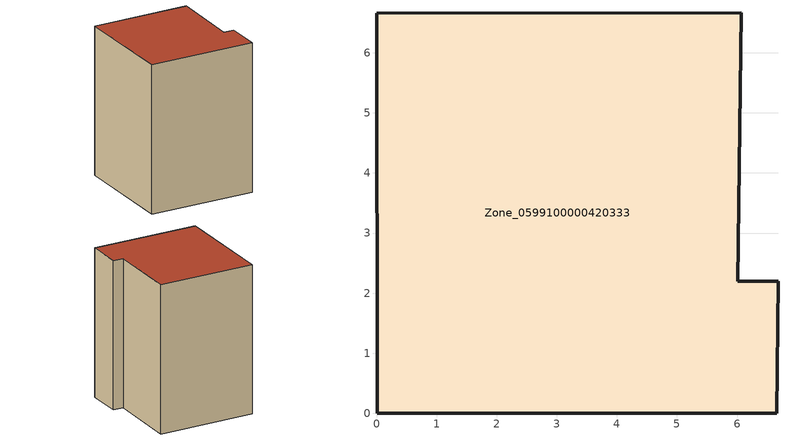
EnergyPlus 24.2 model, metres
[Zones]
Zone_0599100000420333
 floor ground (C_G): 0.01,0 0,6.66 6.07,6.67 6.01,2.2 6.68,2.19 6.66,0 z0
 wall outside (C_F): 0.01,0 6.66,0 6.68,2.19 6.01,2.2 6.07,6.67 0,6.66 0.01,0 z0:9.33
 roof outside (C_R): 0,6.66 0.01,0 6.66,0 6.68,2.19 6.01,2.2 6.07,6.67 z9.33
[BUILDING]
Pand.0599100000420333: North Axis=0; Terrain=City; Loads Convergence Tolerance Value=0.04; Temperature Convergence Tolerance Value=0.4; Solar Distribution=FullExterior; Maximum Number of Warmup Days=25; Minimum Number of Warmup Days=1
[Site:Location]
Rotterdam.The.Hague.AP_ZH_NLD Design_Conditions: Latitude=51.96; Longitude=4.45; Time Zone=1; Elevation=-4.5
[SITE:GROUNDTEMPERATURE:BUILDINGSURFACE]
18, 18, 18, 18, 18, 18, 18, 18, 18, 18, 18, 18
[MATERIAL] Thermal Absorptance=0.9; Solar Absorptance=0.7; Visible Absorptance=0.7
Name | Roughness | Thickness | Conductivity | Density | Specific Heat
G.TC.2006-2014 | MediumSmooth | 0.15 | 0.06 | 540 | 1210
F.TC.2006-2014 | Rough | 0.3 | 0.12 | 1920 | 840
R.TC.2006-2014 | MediumRough | 0.2 | 0.08 | 1500 | 1000
[CONSTRUCTION]
C_G: G.TC.2006-2014
C_F: F.TC.2006-2014
C_R: R.TC.2006-2014
[ZONE]
Zone_0599100000420333: Type=1; Multiplier=1; Ceiling Height=Autocalculate; Volume=Autocalculate; Floor Area=autocalculate; Part of Total Floor Area=Yes
[ZONEINFILTRATION:DESIGNFLOWRATE]
Infil_Zone_0599100000420333: Zone or ZoneList or Space or SpaceList=Zone_0599100000420333; Schedule=AlwaysOn; Design Flow Rate Calculation Method=Flow/Area; Flow Rate per Floor Area=0.0015; Constant Term Coefficient=1; Temperature Term Coefficient=0; Velocity Term Coefficient=0; Velocity Squared Term Coefficient=0
[HVACTEMPLATE:ZONE:IDEALLOADSAIRSYSTEM]
Zone_0599100000420333: Maximum Heating Supply Air Temperature=50; Minimum Cooling Supply Air Temperature=13; Maximum Heating Supply Air Humidity Ratio=0.0156; Minimum Cooling Supply Air Humidity Ratio=0.0077; Heating Limit=NoLimit; Cooling Limit=NoLimit; Dehumidification Control Type=ConstantSensibleHeatRatio; Cooling Sensible Heat Ratio=0.7; Dehumidification Setpoint=60; Humidification Control Type=None; Humidification Setpoint=30; Outdoor Air Method=None; Outdoor Air Flow Rate per Person=0.00944; Outdoor Air Flow Rate per Zone Floor Area=0; Outdoor Air Flow Rate per Zone=0; Demand Controlled Ventilation Type=None; Outdoor Air Economizer Type=NoEconomizer; Heat Recovery Type=None; Sensible Heat Recovery Effectiveness=0.7; Latent Heat Recovery Effectiveness=0.65
[ZONECONTROL:THERMOSTAT]
ThermostatControl_Zone_0599100000420333: Zone or ZoneList=Zone_0599100000420333; Control Type Schedule=DualSetpointControlType; Control 1=Thermostat_Zone_0599100000420333; Temperature Difference Between Cutout And Setpoint=0
[THERMOSTATSETPOINT:DUALSETPOINT]
Thermostat_Zone_0599100000420333: Heating Setpoint Temperature Schedule=HeatingSetpoint_Zone_0599100000420333; Cooling Setpoint Temperature Schedule=CoolingSetpoint_Zone_0599100000420333
[SCHEDULE:COMPACT]
HeatingSetpoint_Zone_0599100000420333: Through: 12/31, For: AllDays, Until: 24:00, 21
CoolingSetpoint_Zone_0599100000420333: Through: 12/31, For: AllDays, Until: 24:00, 24
DualSetpointControlType: Through: 12/31, For: AllDays, Until: 24:00, 4
AlwaysOn: Through: 12/31, For: AllDays, Until: 24:00, 1
